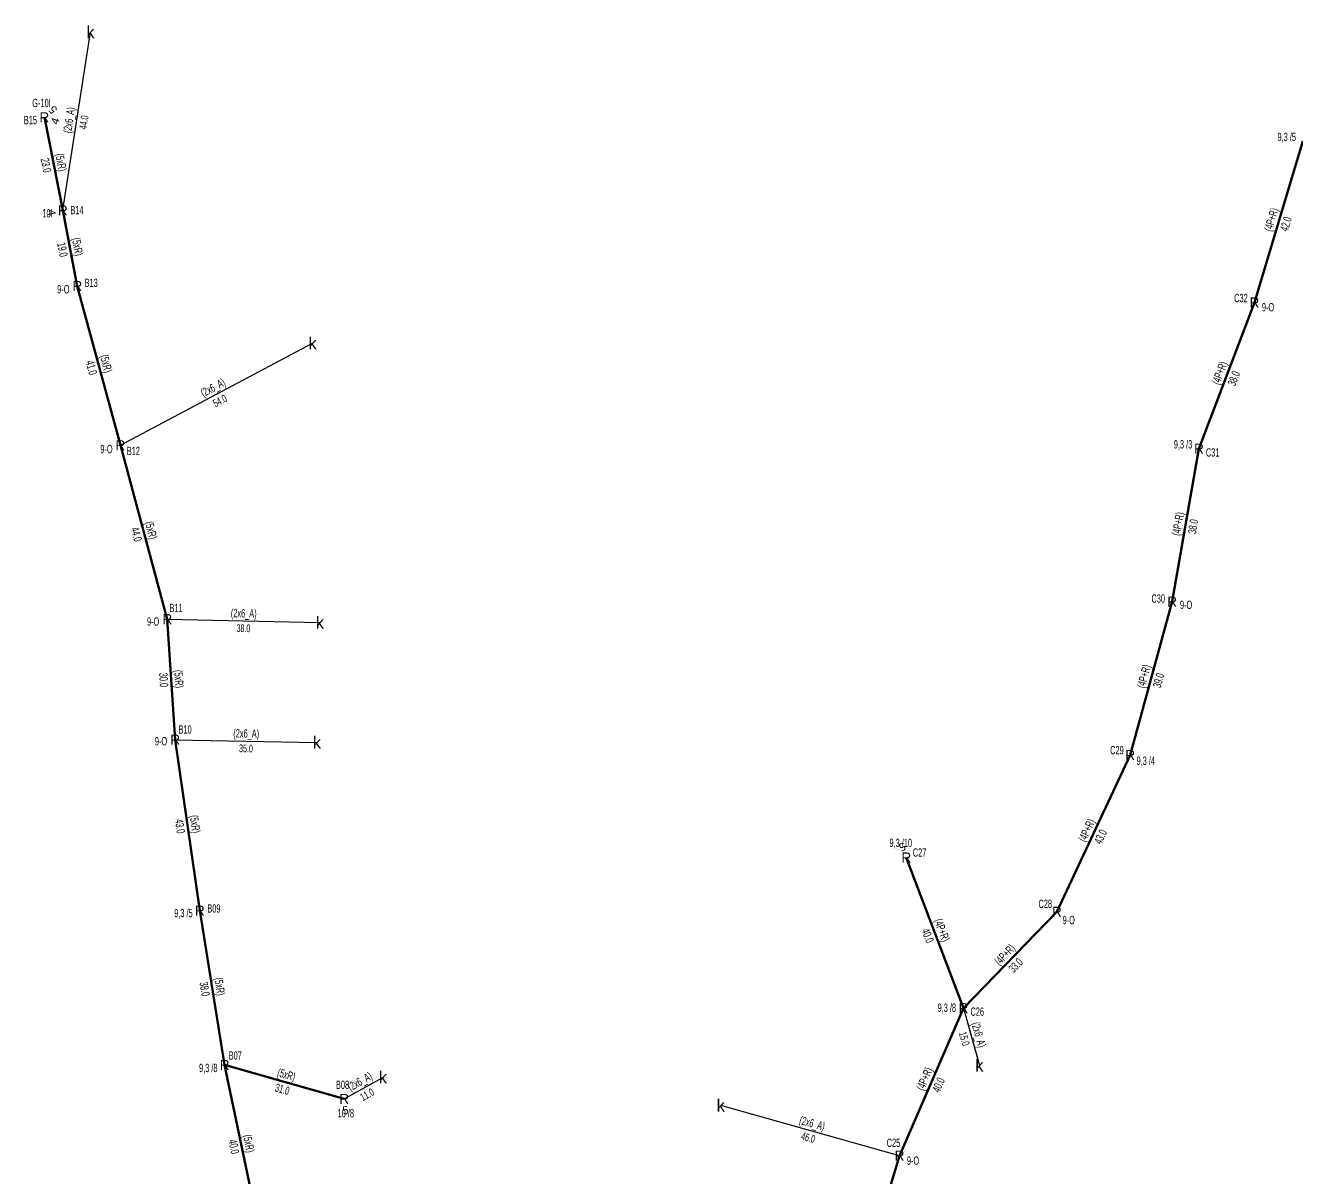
# Model space of a CAD drawing. Header units: millimetres. Extents: x 547575 to 550077, y 4149016 to 4153735.
# Drawn here: x 549010 to 549323, y 4152641.3 to 4152925 of the extents above; entities that cross this region are included whole.
import ezdxf
from ezdxf.enums import TextEntityAlignment as Align

# ---------------------------------------------------------------- set-up
doc = ezdxf.new("R2010")
doc.units = ezdxf.units.MM
for name, color, linetype, lineweight in [('DIREK_AG_MEVCUT', 120, 'Continuous', 25), ('HAT_ABONE_HAVAI_MEVCUT', 56, 'Continuous', 30), ('HAT_AG_HAVAI_MEVCUT', 126, 'Continuous', 50), ('KOFRE_ABONE_MEVCUT', 6, 'Continuous', 25)]:
    doc.layers.add(name, color=color, linetype=linetype, lineweight=lineweight)
doc.styles.add('Direk', font='B_CAD')
doc.styles.get("Standard").update_dxf_attribs({"font": 'Arial'})

msp = doc.modelspace()

# ---------------------------------------------------------------- linework, layer by layer
at = {"layer": 'HAT_ABONE_HAVAI_MEVCUT'}
for p, q in [((549019.233, 4152879.502), (549026.056, 4152923.373)), ((549033.408, 4152821.643), (549080.739, 4152846.771)), ((549044.972, 4152778.829), (549082.535, 4152777.984)), ((549046.933, 4152749.14), (549081.809, 4152748.466)), ((549241.001, 4152683.057), (549244.93, 4152668.93)), ((549088.517, 4152660.694), (549098.068, 4152666.004)), ((549225.265, 4152646.719), (549181.236, 4152659.07))]:
    msp.add_line(p, q, dxfattribs=at)
at = {"layer": 'HAT_AG_HAVAI_MEVCUT'}
for p, q in [((549019.233, 4152879.502), (549014.697, 4152902.403)), ((549312.632, 4152856.786), (549324.539, 4152896.555)), ((549019.233, 4152879.502), (549022.816, 4152860.862)), ((549033.408, 4152821.643), (549022.816, 4152860.862)), ((549312.632, 4152856.786), (549298.983, 4152820.809)), ((549033.408, 4152821.643), (549044.972, 4152778.829)), ((549292.365, 4152783.142), (549298.983, 4152820.809)), ((549282.066, 4152745.361), (549292.365, 4152783.142)), ((549046.933, 4152749.14), (549044.972, 4152778.829)), ((549046.933, 4152749.14), (549052.981, 4152707.07)), ((549264.015, 4152706.743), (549282.066, 4152745.361)), ((549241.001, 4152683.057), (549226.929, 4152720.125)), ((549059.085, 4152669.064), (549052.981, 4152707.07)), ((549264.015, 4152706.743), (549241.001, 4152683.057)), ((549241.001, 4152683.057), (549225.265, 4152646.719)), ((549059.085, 4152669.064), (549067.328, 4152629.584)), ((549059.085, 4152669.064), (549088.517, 4152660.694)), ((549213.499, 4152608.211), (549225.265, 4152646.719))]:
    msp.add_line(p, q, dxfattribs=at)

# ---------------------------------------------------------------- texts
at = {"layer": 'DIREK_AG_MEVCUT', "linetype": 'ByBlock', "width": 0.53}
for s, p in [('G-10I', (549013.995979, 4152905.942259)), ('B15', (549011.263699, 4152901.722966)), ('9,3 /5', (549320.584897, 4152897.577633)), ('10I', (549015.480528, 4152878.769728)), ('B14', (549022.732445, 4152879.564326)), ('9-O', (549019.373439, 4152860.067405)), ('B13', (549026.226335, 4152861.649157)), ('C32', (549309.317192, 4152857.90941)), ('9-O', (549315.977253, 4152855.652271)), ('9-O', (549029.997436, 4152820.721855)), ('B12', (549036.618667, 4152820.249581)), ('9,3 /3', (549295.05094, 4152821.889886)), ('C31', (549302.357813, 4152819.881296)), ('B11', (549047.130997, 4152781.583765)), ('C30', (549288.949379, 4152783.905895)), ('9-O', (549295.812946, 4152782.370875)), ('9-O', (549041.486438, 4152778.249037)), ('B10', (549049.349502, 4152751.6719)), ('9-O', (549043.418471, 4152748.771855)), ('C29', (549278.780229, 4152746.566698)), ('9,3 /4', (549285.878057, 4152743.962184)), ('9,3 /10', (549225.558377, 4152723.735451)), ('C27', (549230.201148, 4152721.367195)), ('9,3 /5', (549048.931066, 4152706.45371)), ('B09', (549056.441167, 4152707.596543)), ('C28', (549261.134511, 4152708.73116)), ('9-O', (549266.91848, 4152704.738972)), ('9,3 /8', (549236.901778, 4152683.15098)), ('C26', (549244.392304, 4152682.191519)), ('B07', (549061.701295, 4152671.388866)), ('9,3 /8', (549055.062479, 4152668.321466)), ('B08', (549088.114796, 4152664.170813)), ('10 /8', (549088.923674, 4152657.17855)), ('C25', (549223.760545, 4152649.879161)), ('9-O', (549228.579566, 4152645.499308))]:
    msp.add_text(s, height=2.05, dxfattribs=at).set_placement(p, align=Align.MIDDLE_CENTER)
at = {"layer": 'DIREK_AG_MEVCUT', "color": 32, "linetype": 'ByBlock', "style": 'Direk'}
for s, rotation, p in [('5', 491.203563, (549016.803647, 4152904.247461)), ('4', 431.203563, (549017.347674, 4152901.500821)), ('5', 560.788096, (549225.935244, 4152722.742718)), ('5', 366.598753, (549088.838763, 4152657.912549))]:
    msp.add_text(s, height=2, rotation=rotation, dxfattribs=at).set_placement(p, align=Align.MIDDLE_CENTER)
at = {"layer": 'DIREK_AG_MEVCUT', "linetype": 'ByBlock', "style": 'Direk'}
for p in [(549014.697, 4152902.403), (549019.233, 4152879.502), (549022.816, 4152860.862), (549312.632, 4152856.786), (549033.408, 4152821.643), (549298.983, 4152820.809), (549292.365, 4152783.142), (549044.972, 4152778.829), (549046.933, 4152749.14), (549282.066, 4152745.361), (549226.929, 4152720.125), (549052.981, 4152707.07), (549264.015, 4152706.743), (549241.001, 4152683.057), (549059.085, 4152669.064), (549088.517, 4152660.694), (549225.265, 4152646.719)]:
    msp.add_text('R', height=2.5, dxfattribs=at).set_placement(p, align=Align.MIDDLE_CENTER)
at = {"layer": 'DIREK_AG_MEVCUT', "color": 32, "style": 'Direk'}
msp.add_text('4', height=2, rotation=281.042151, dxfattribs=at).set_placement((549016.484838, 4152878.965713), align=Align.MIDDLE_CENTER)
at = {"layer": 'HAT_ABONE_HAVAI_MEVCUT', "lineweight": 30, "width": 0.53}
for rotation, p in [(81.159942, (549021.804597, 4152901.568125, 274513.028)), (27.963806, (549056.674923, 4152834.957757, 274540.3695)), (358.711318, (549063.772616, 4152779.256285, 274541.2675)), (358.892862, (549064.387424, 4152749.652841, 274540.9045)), (285.542308, (549243.784418, 4152676.221257, 274622.465)), (29.072428, (549092.879472, 4152664.091905, 274549.034)), (344.330148, (549203.48008, 4152653.712909, 274590.618))]:
    msp.add_text('(2x6_A)', height=2.05, rotation=rotation, dxfattribs=at).set_placement(p, align=Align.CENTER)
for s, rotation, p in [('44.0', 81.159942, (549023.484403, 4152901.306875, 274513.028)), ('54.0', 27.963806, (549057.472077, 4152833.456243, 274540.3695)), ('38.0', 358.711318, (549063.734384, 4152777.556715, 274541.2675)), ('35.0', 358.892862, (549064.354576, 4152747.953159, 274540.9045)), ('15.0', 285.542308, (549242.146582, 4152675.765743, 274622.465)), ('11.0', 29.072428, (549093.705528, 4152662.606095, 274549.034)), ('46.0', 344.330148, (549203.02092, 4152652.076091, 274590.618))]:
    msp.add_text(s, height=1.9, rotation=rotation, dxfattribs=at).set_placement(p, align=Align.TOP_CENTER)
at = {"layer": 'HAT_AG_HAVAI_MEVCUT', "lineweight": 30, "width": 0.53}
for s, rotation, p in [('23.0', 281.203563, (549016.131198, 4152890.787349, 274507.3485)), ('42.0', 73.332087, (549319.399786, 4152876.4267, 274662.2695)), ('19.0', 280.880739, (549020.189781, 4152870.021549, 274511.408)), ('41.0', 285.113483, (549027.2914, 4152841.030878, 274511.408)), ('38.0', 429.224193, (549306.602229, 4152838.495995, 274649.4915)), ('38.0', 80.034979, (549296.511177, 4152801.82841, 274649.4915)), ('44.0', 285.114839, (549038.369406, 4152800.014359, 274522.486)), ('30.0', 273.778977, (549045.104348, 4152763.928478, 274522.486)), ('39.0', 74.751811, (549288.035576, 4152764.027949, 274646.1825)), ('43.0', 278.180814, (549049.11565, 4152727.984047, 274526.4905)), ('43.0', 64.94746, (549273.810532, 4152725.692068, 274641.033)), ('40.0', 290.788096, (549233.170335, 4152701.289324, 274613.4645)), ('33.0', 405.824413, (549253.117626, 4152694.307669, 274620.5005)), ('38.0', 279.124141, (549055.193755, 4152687.932212, 274526.4905)), ('31.0', 344.125078, (549073.568492, 4152664.061418, 274544.2585)), ('40.0', 426.585203, (549233.913004, 4152664.550223, 274612.6325)), ('40.0', 281.793323, (549062.374442, 4152649.150275, 274533.664))]:
    msp.add_text(s, height=2.05, rotation=rotation, dxfattribs=at).set_placement(p, align=Align.TOP_CENTER)
for s, rotation, p in [('(5xR)', 281.203563, (549017.798802, 4152891.117651, 274507.3485)), ('(4P+R)', 73.332087, (549317.771214, 4152876.9143, 274662.2695)), ('(5xR)', 280.880739, (549021.859219, 4152870.342451, 274511.408)), ('(5xR)', 285.113483, (549028.9326, 4152841.474122, 274511.408)), ('(4P+R)', 429.224193, (549305.012771, 4152839.099005, 274649.4915)), ('(4P+R)', 80.034979, (549294.836823, 4152802.12259, 274649.4915)), ('(5xR)', 285.114839, (549040.010594, 4152800.457641, 274522.486)), ('(4P+R)', 74.751811, (549286.395424, 4152764.475051, 274646.1825)), ('(5xR)', 273.778977, (549046.800652, 4152764.040522, 274522.486)), ('(5xR)', 278.180814, (549050.79835, 4152728.225953, 274526.4905)), ('(4P+R)', 64.94746, (549272.270468, 4152726.411932, 274641.033)), ('(4P+R)', 290.788096, (549234.759665, 4152701.892676, 274613.4645)), ('(4P+R)', 405.824413, (549251.898374, 4152695.492331, 274620.5005)), ('(5xR)', 279.124141, (549056.872245, 4152688.201788, 274526.4905)), ('(5xR)', 344.125078, (549074.033508, 4152665.696582, 274544.2585)), ('(4P+R)', 426.585203, (549232.352996, 4152665.225777, 274612.6325)), ('(5xR)', 281.793323, (549064.038558, 4152649.497725, 274533.664))]:
    msp.add_text(s, height=2.05, rotation=rotation, dxfattribs=at).set_placement(p, align=Align.CENTER)
at = {"layer": 'KOFRE_ABONE_MEVCUT', "style": 'Direk'}
for p in [(549026.056, 4152923.373), (549080.739, 4152846.771), (549082.535, 4152777.984), (549081.809, 4152748.466), (549244.93, 4152668.93), (549098.068, 4152666.004), (549181.236, 4152659.07)]:
    msp.add_text('k', height=3, dxfattribs=at).set_placement(p, align=Align.MIDDLE_CENTER)

doc.saveas('drawing.dxf')
